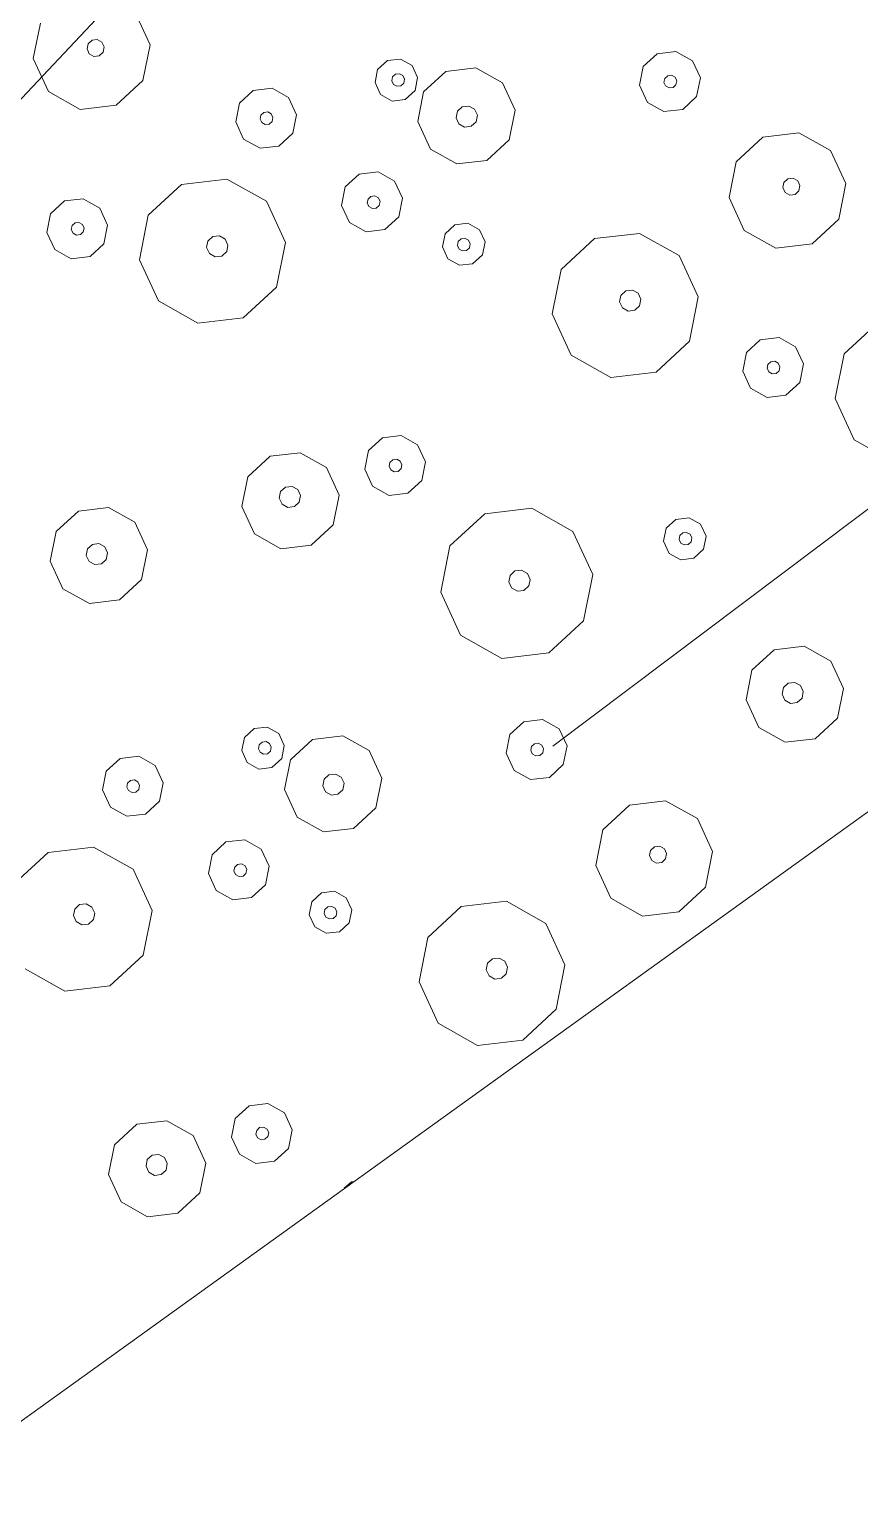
# Model space of a CAD drawing. Header units: metres. Extents: x -2858 to 512, y -1995 to 1252.
# Drawn here: x -466.253 to -464.083, y -192.772 to -188.964 of the extents above; entities that cross this region are included whole.
import ezdxf

# ---------------------------------------------------------------- set-up
doc = ezdxf.new("R2010")
doc.units = ezdxf.units.M
doc.layers.add('Calque commun', color=7, linetype='Continuous')
doc.layers.add('Calque7', color=7, linetype='Continuous')

# ---------------------------------------------------------------- blocks, each defined once
blk = doc.blocks.new('geometrebondepartleger')
at = {"layer": 'Calque7', "color": 1, "linetype": 'Continuous', "lineweight": 9}
blk.add_polyline3d([(141.2008, 124.9129, 79), (146.0805, 124.0046, 79), (151.5015, 122.9015, 79), (157.3363, 121.7891, 79), (165.9825, 119.9858, 79), (155.3815, 121.9588, 79), (170.0435, 119.0562, 79)], dxfattribs=at)
blk = doc.blocks.new('pattern')
at = {"layer": 'Calque commun', "color": 54, "linetype": 'Continuous', "lineweight": 9}
for p, q in [((99.739, 108.2272), (99.8207, 108.2755)), ((99.8207, 108.2755), (99.9152, 108.2665)), ((99.9152, 108.2665), (99.9864, 108.2036)), ((99.1934, 108.1976), (99.2615, 108.2378)), ((99.2615, 108.2378), (99.3402, 108.2303)), ((99.3402, 108.2303), (99.3995, 108.1779)), ((99.7012, 108.1401), (99.739, 108.2272)), ((99.1619, 108.125), (99.1934, 108.1976)), ((99.9864, 108.2036), (100.007, 108.111)), ((100.2165, 108.1373), (100.3187, 108.1976)), ((100.3187, 108.1976), (100.4369, 108.1863)), ((100.4369, 108.1863), (100.5258, 108.1078)), ((99.3995, 108.1779), (99.4167, 108.1007)), ((99.8175, 108.1287), (99.823, 108.1414)), ((99.823, 108.1414), (99.8349, 108.1485)), ((99.8349, 108.1485), (99.8487, 108.1472)), ((99.8487, 108.1472), (99.8591, 108.138)), ((99.1791, 108.0478), (99.1619, 108.125)), ((99.2623, 108.1092), (99.2692, 108.125)), ((99.2661, 108.0923), (99.2623, 108.1092)), ((99.2692, 108.125), (99.2841, 108.1338)), ((99.2841, 108.1338), (99.3013, 108.1322)), ((99.3013, 108.1322), (99.3143, 108.1207)), ((99.3181, 108.1038), (99.3112, 108.088)), ((99.3143, 108.1207), (99.3181, 108.1038)), ((99.7219, 108.0474), (99.7012, 108.1401)), ((99.8205, 108.1152), (99.8175, 108.1287)), ((99.8308, 108.1061), (99.8205, 108.1152)), ((99.8446, 108.1048), (99.8308, 108.1061)), ((99.8566, 108.1118), (99.8446, 108.1048)), ((99.8621, 108.1245), (99.8566, 108.1118)), ((99.8591, 108.138), (99.8621, 108.1245)), ((100.007, 108.111), (99.9693, 108.0239)), ((100.1693, 108.0284), (100.2165, 108.1373)), ((100.5258, 108.1078), (100.5516, 107.992)), ((101.0114, 108.1), (101.0067, 108.1042)), ((99.2791, 108.0808), (99.2661, 108.0923)), ((99.2963, 108.0792), (99.2791, 108.0808)), ((99.3112, 108.088), (99.2963, 108.0792)), ((99.4167, 108.1007), (99.3853, 108.0281)), ((101.0365, 108.0976), (101.0114, 108.1)), ((99.2384, 107.9954), (99.1791, 108.0478)), ((99.3853, 108.0281), (99.3172, 107.9879)), ((99.793, 107.9846), (99.7219, 108.0474)), ((100.1951, 107.9126), (100.1693, 108.0284)), ((100.3146, 108.0142), (100.3215, 108.0301)), ((100.3215, 108.0301), (100.3364, 108.0389)), ((100.3364, 108.0389), (100.3536, 108.0372)), ((100.3536, 108.0372), (100.3666, 108.0258)), ((99.3172, 107.9879), (99.2384, 107.9954)), ((99.9693, 108.0239), (99.8875, 107.9756)), ((100.3184, 107.9973), (100.3146, 108.0142)), ((100.3314, 107.9858), (100.3184, 107.9973)), ((100.3635, 107.993), (100.3486, 107.9842)), ((100.3704, 108.0089), (100.3635, 107.993)), ((100.3666, 108.0258), (100.3704, 108.0089)), ((100.5516, 107.992), (100.5044, 107.8831)), ((99.8875, 107.9756), (99.793, 107.9846)), ((100.3486, 107.9842), (100.3314, 107.9858)), ((100.2841, 107.834), (100.1951, 107.9126)), ((101.0134, 107.8944), (101.056, 107.9195)), ((101.056, 107.9195), (101.1052, 107.9148)), ((101.1052, 107.9148), (101.1423, 107.8821)), ((98.6642, 107.9006), (98.69, 107.7847)), ((100.5044, 107.8831), (100.4022, 107.8228)), ((100.9937, 107.849), (101.0134, 107.8944)), ((101.1423, 107.8821), (101.153, 107.8338)), ((101.0045, 107.8007), (100.9937, 107.849)), ((101.0559, 107.8439), (101.0601, 107.8534)), ((101.0582, 107.8337), (101.0559, 107.8439)), ((101.0601, 107.8534), (101.069, 107.8587)), ((101.069, 107.8587), (101.0793, 107.8577)), ((101.0793, 107.8577), (101.0871, 107.8508)), ((101.0894, 107.8407), (101.0853, 107.8312)), ((101.0871, 107.8508), (101.0894, 107.8407)), ((100.4022, 107.8228), (100.2841, 107.834)), ((101.0416, 107.768), (101.0045, 107.8007)), ((101.066, 107.8269), (101.0582, 107.8337)), ((101.0763, 107.8259), (101.066, 107.8269)), ((101.0853, 107.8312), (101.0763, 107.8259)), ((101.153, 107.8338), (101.1334, 107.7884)), ((101.2285, 107.784), (101.2966, 107.8242)), ((101.2966, 107.8242), (101.3753, 107.8167)), ((101.3753, 107.8167), (101.4346, 107.7643)), ((98.69, 107.7847), (98.6428, 107.6759)), ((99.7869, 107.7599), (99.8295, 107.785)), ((99.8295, 107.785), (99.8787, 107.7803)), ((99.8787, 107.7803), (99.9157, 107.7476)), ((101.0908, 107.7633), (101.0416, 107.768)), ((101.1334, 107.7884), (101.0908, 107.7633)), ((101.197, 107.7114), (101.2285, 107.784)), ((101.4346, 107.7643), (101.4518, 107.6871)), ((99.7672, 107.7145), (99.7869, 107.7599)), ((99.8335, 107.7189), (99.8425, 107.7242)), ((99.8425, 107.7242), (99.8528, 107.7232)), ((99.8528, 107.7232), (99.8606, 107.7164)), ((99.9157, 107.7476), (99.9265, 107.6994)), ((99.778, 107.6663), (99.7672, 107.7145)), ((99.8294, 107.7094), (99.8335, 107.7189)), ((99.8317, 107.6993), (99.8294, 107.7094)), ((99.8394, 107.6924), (99.8317, 107.6993)), ((99.8498, 107.6914), (99.8394, 107.6924)), ((99.8587, 107.6967), (99.8498, 107.6914)), ((99.8629, 107.7062), (99.8587, 107.6967)), ((99.8606, 107.7164), (99.8629, 107.7062)), ((99.9265, 107.6994), (99.9068, 107.654)), ((101.2142, 107.6342), (101.197, 107.7114)), ((101.29, 107.694), (101.2969, 107.7099)), ((101.2938, 107.6771), (101.29, 107.694)), ((101.2969, 107.7099), (101.3118, 107.7187)), ((101.3118, 107.7187), (101.329, 107.7171)), ((101.329, 107.7171), (101.342, 107.7056)), ((101.3457, 107.6887), (101.3389, 107.6729)), ((101.342, 107.7056), (101.3457, 107.6887)), ((101.4518, 107.6871), (101.4204, 107.6145)), ((98.6428, 107.6759), (98.5406, 107.6155)), ((99.1224, 107.6333), (99.1361, 107.6651)), ((99.1361, 107.6651), (99.1659, 107.6827)), ((99.1659, 107.6827), (99.2004, 107.6794)), ((99.2004, 107.6794), (99.2263, 107.6565)), ((99.2263, 107.6565), (99.2339, 107.6227)), ((99.815, 107.6336), (99.778, 107.6663)), ((99.9068, 107.654), (99.8643, 107.6289)), ((101.3067, 107.6657), (101.2938, 107.6771)), ((101.324, 107.6641), (101.3067, 107.6657)), ((101.3389, 107.6729), (101.324, 107.6641)), ((98.5406, 107.6155), (98.4225, 107.6268)), ((99.1299, 107.5995), (99.1224, 107.6333)), ((99.1601, 107.6305), (99.1643, 107.64)), ((99.1624, 107.6203), (99.1601, 107.6305)), ((99.1702, 107.6134), (99.1624, 107.6203)), ((99.1643, 107.64), (99.1732, 107.6453)), ((99.1805, 107.6125), (99.1702, 107.6134)), ((99.1732, 107.6453), (99.1836, 107.6443)), ((99.1895, 107.6177), (99.1805, 107.6125)), ((99.1836, 107.6443), (99.1913, 107.6374)), ((99.1936, 107.6273), (99.1895, 107.6177)), ((99.1913, 107.6374), (99.1936, 107.6273)), ((99.2339, 107.6227), (99.2201, 107.5909)), ((99.8643, 107.6289), (99.815, 107.6336)), ((100.4674, 107.5946), (100.4812, 107.6263)), ((100.4812, 107.6263), (100.511, 107.6439)), ((100.511, 107.6439), (100.5455, 107.6406)), ((100.5455, 107.6406), (100.5714, 107.6177)), ((100.5714, 107.6177), (100.5789, 107.584)), ((101.2735, 107.5818), (101.2142, 107.6342)), ((101.4204, 107.6145), (101.3522, 107.5743)), ((98.6308, 107.554), (98.6733, 107.5791)), ((98.6733, 107.5791), (98.7226, 107.5744)), ((98.7226, 107.5744), (98.7596, 107.5417)), ((99.1558, 107.5766), (99.1299, 107.5995)), ((99.1903, 107.5733), (99.1558, 107.5766)), ((99.2201, 107.5909), (99.1903, 107.5733)), ((99.4078, 107.5107), (99.5143, 107.5736)), ((99.5143, 107.5736), (99.6373, 107.5618)), ((100.475, 107.5608), (100.4674, 107.5946)), ((100.5069, 107.5918), (100.511, 107.6013)), ((100.5091, 107.5817), (100.5069, 107.5918)), ((100.5169, 107.5748), (100.5091, 107.5817)), ((100.511, 107.6013), (100.5199, 107.6066)), ((100.5273, 107.5738), (100.5169, 107.5748)), ((100.5199, 107.6066), (100.5303, 107.6056)), ((100.5362, 107.5791), (100.5273, 107.5738)), ((100.5303, 107.6056), (100.5381, 107.5988)), ((100.5403, 107.5886), (100.5362, 107.5791)), ((100.5381, 107.5988), (100.5403, 107.5886)), ((100.5789, 107.584), (100.5652, 107.5522)), ((101.3522, 107.5743), (101.2735, 107.5818)), ((98.6111, 107.5086), (98.6308, 107.554)), ((98.7596, 107.5417), (98.7704, 107.4935)), ((99.6373, 107.5618), (99.73, 107.48)), ((100.5009, 107.5379), (100.475, 107.5608)), ((100.5354, 107.5346), (100.5009, 107.5379)), ((100.5652, 107.5522), (100.5354, 107.5346)), ((98.6218, 107.4604), (98.6111, 107.5086)), ((98.6733, 107.5035), (98.6774, 107.513)), ((98.6755, 107.4934), (98.6733, 107.5035)), ((98.6774, 107.513), (98.6864, 107.5183)), ((98.6864, 107.5183), (98.6967, 107.5173)), ((98.6967, 107.5173), (98.7045, 107.5105)), ((98.7067, 107.5003), (98.7026, 107.4908)), ((98.7045, 107.5105), (98.7067, 107.5003)), ((98.7704, 107.4935), (98.7507, 107.4481)), ((99.3587, 107.3973), (99.4078, 107.5107)), ((100.1725, 107.4553), (100.2406, 107.4955)), ((100.2406, 107.4955), (100.3194, 107.488)), ((98.6589, 107.4277), (98.6218, 107.4604)), ((98.6833, 107.4865), (98.6755, 107.4934)), ((98.6937, 107.4855), (98.6833, 107.4865)), ((98.7026, 107.4908), (98.6937, 107.4855)), ((99.73, 107.48), (99.7569, 107.3594)), ((100.3194, 107.488), (100.3786, 107.4356)), ((98.7081, 107.423), (98.6589, 107.4277)), ((98.7507, 107.4481), (98.7081, 107.423)), ((100.141, 107.3827), (100.1725, 107.4553)), ((100.3786, 107.4356), (100.3959, 107.3584)), ((99.3856, 107.2767), (99.3587, 107.3973)), ((99.5199, 107.3816), (99.5268, 107.3975)), ((99.5237, 107.3647), (99.5199, 107.3816)), ((99.5268, 107.3975), (99.5417, 107.4062)), ((99.5417, 107.4062), (99.5589, 107.4046)), ((99.5589, 107.4046), (99.5719, 107.3932)), ((99.5719, 107.3932), (99.5756, 107.3763)), ((100.1582, 107.3055), (100.141, 107.3827)), ((100.2412, 107.375), (100.2481, 107.3909)), ((100.2481, 107.3909), (100.263, 107.3997)), ((100.263, 107.3997), (100.2803, 107.398)), ((100.2803, 107.398), (100.2932, 107.3866)), ((100.2932, 107.3866), (100.297, 107.3697)), ((100.5205, 107.3443), (100.5402, 107.3896)), ((100.5402, 107.3896), (100.5828, 107.4148)), ((100.5828, 107.4148), (100.632, 107.4101)), ((100.632, 107.4101), (100.6691, 107.3774)), ((98.2058, 107.322), (98.2876, 107.3703)), ((98.2876, 107.3703), (98.3821, 107.3613)), ((98.3821, 107.3613), (98.4532, 107.2984)), ((99.5366, 107.3532), (99.5237, 107.3647)), ((99.5538, 107.3516), (99.5366, 107.3532)), ((99.5687, 107.3604), (99.5538, 107.3516)), ((99.5756, 107.3763), (99.5687, 107.3604)), ((99.7569, 107.3594), (99.7077, 107.246)), ((100.245, 107.3581), (100.2412, 107.375)), ((100.258, 107.3467), (100.245, 107.3581)), ((100.2752, 107.345), (100.258, 107.3467)), ((100.2901, 107.3538), (100.2752, 107.345)), ((100.297, 107.3697), (100.2901, 107.3538)), ((100.3959, 107.3584), (100.3644, 107.2858)), ((100.5313, 107.296), (100.5205, 107.3443)), ((100.5814, 107.3421), (100.5856, 107.3516)), ((100.5837, 107.332), (100.5814, 107.3421)), ((100.5856, 107.3516), (100.5945, 107.3569)), ((100.5945, 107.3569), (100.6048, 107.3559)), ((100.6048, 107.3559), (100.6126, 107.349)), ((100.6126, 107.349), (100.6149, 107.3389)), ((100.6691, 107.3774), (100.6798, 107.3291)), ((98.1681, 107.2349), (98.2058, 107.322)), ((100.2175, 107.2531), (100.1582, 107.3055)), ((100.5915, 107.3251), (100.5837, 107.332)), ((100.6018, 107.3241), (100.5915, 107.3251)), ((100.6107, 107.3294), (100.6018, 107.3241)), ((100.6149, 107.3389), (100.6107, 107.3294)), ((100.6798, 107.3291), (100.6601, 107.2837)), ((98.4532, 107.2984), (98.4739, 107.2058)), ((98.6834, 107.2321), (98.7855, 107.2924)), ((98.7855, 107.2924), (98.9037, 107.2812)), ((98.9037, 107.2812), (98.9926, 107.2026)), ((99.4782, 107.1948), (99.3856, 107.2767)), ((100.3644, 107.2858), (100.2963, 107.2456)), ((100.5683, 107.2633), (100.5313, 107.296)), ((100.6601, 107.2837), (100.6176, 107.2586)), ((100.8306, 107.2389), (100.9328, 107.2992)), ((100.9328, 107.2992), (101.0509, 107.2879)), ((101.0509, 107.2879), (101.1398, 107.2094)), ((98.1887, 107.1423), (98.1681, 107.2349)), ((98.2843, 107.2235), (98.2898, 107.2362)), ((98.2898, 107.2362), (98.3017, 107.2433)), ((98.3017, 107.2433), (98.3155, 107.242)), ((98.3155, 107.242), (98.3259, 107.2328)), ((98.3259, 107.2328), (98.3289, 107.2193)), ((98.6362, 107.1232), (98.6834, 107.2321)), ((99.7077, 107.246), (99.6013, 107.1831)), ((100.2963, 107.2456), (100.2175, 107.2531)), ((100.6176, 107.2586), (100.5683, 107.2633)), ((100.7834, 107.13), (100.8306, 107.2389)), ((98.2873, 107.21), (98.2843, 107.2235)), ((98.2977, 107.2009), (98.2873, 107.21)), ((98.3115, 107.1996), (98.2977, 107.2009)), ((98.3234, 107.2066), (98.3115, 107.1996)), ((98.3289, 107.2193), (98.3234, 107.2066)), ((98.4739, 107.2058), (98.4361, 107.1187)), ((98.9926, 107.2026), (99.0184, 107.0868)), ((99.6013, 107.1831), (99.4782, 107.1948)), ((100.265, 107.1771), (100.2788, 107.2088)), ((100.2788, 107.2088), (100.3086, 107.2264)), ((100.3048, 107.1862), (100.3138, 107.1915)), ((100.3086, 107.2264), (100.3431, 107.2231)), ((100.3138, 107.1915), (100.3241, 107.1905)), ((100.3241, 107.1905), (100.3319, 107.1836)), ((100.3431, 107.2231), (100.369, 107.2002)), ((100.369, 107.2002), (100.3765, 107.1664)), ((101.1398, 107.2094), (101.1656, 107.0936)), ((100.2726, 107.1433), (100.265, 107.1771)), ((100.3007, 107.1767), (100.3048, 107.1862)), ((100.3029, 107.1665), (100.3007, 107.1767)), ((100.3107, 107.1597), (100.3029, 107.1665)), ((100.3211, 107.1587), (100.3107, 107.1597)), ((100.33, 107.164), (100.3211, 107.1587)), ((100.3341, 107.1735), (100.33, 107.164)), ((100.3319, 107.1836), (100.3341, 107.1735)), ((100.3765, 107.1664), (100.3628, 107.1347)), ((98.2599, 107.0794), (98.1887, 107.1423)), ((98.4361, 107.1187), (98.3544, 107.0704)), ((98.662, 107.0074), (98.6362, 107.1232)), ((98.7814, 107.109), (98.7883, 107.1249)), ((98.7883, 107.1249), (98.8032, 107.1337)), ((98.8032, 107.1337), (98.8205, 107.132)), ((98.8205, 107.132), (98.8334, 107.1206)), ((98.8334, 107.1206), (98.8372, 107.1037)), ((100.2985, 107.1204), (100.2726, 107.1433)), ((100.333, 107.1171), (100.2985, 107.1204)), ((100.3628, 107.1347), (100.333, 107.1171)), ((100.8092, 107.0142), (100.7834, 107.13)), ((100.9287, 107.1158), (100.9355, 107.1317)), ((100.9324, 107.0989), (100.9287, 107.1158)), ((100.9355, 107.1317), (100.9504, 107.1404)), ((100.9504, 107.1404), (100.9677, 107.1388)), ((100.9677, 107.1388), (100.9806, 107.1273)), ((100.9806, 107.1273), (100.9844, 107.1105)), ((98.3544, 107.0704), (98.2599, 107.0794)), ((98.7852, 107.0921), (98.7814, 107.109)), ((98.7982, 107.0807), (98.7852, 107.0921)), ((98.8154, 107.079), (98.7982, 107.0807)), ((98.8303, 107.0878), (98.8154, 107.079)), ((98.8372, 107.1037), (98.8303, 107.0878)), ((99.0184, 107.0868), (98.9712, 106.9779)), ((100.9454, 107.0874), (100.9324, 107.0989)), ((100.9626, 107.0858), (100.9454, 107.0874)), ((100.9775, 107.0946), (100.9626, 107.0858)), ((100.9844, 107.1105), (100.9775, 107.0946)), ((100.5425, 106.9924), (100.5621, 107.0378)), ((100.5621, 107.0378), (100.6047, 107.0629)), ((100.6047, 107.0629), (100.6539, 107.0583)), ((100.6539, 107.0583), (100.691, 107.0255)), ((98.7509, 106.9288), (98.662, 107.0074)), ((99.4802, 106.9892), (99.5228, 107.0143)), ((99.5228, 107.0143), (99.572, 107.0096)), ((99.572, 107.0096), (99.6091, 106.9769)), ((100.6088, 106.9968), (100.6177, 107.0021)), ((100.6177, 107.0021), (100.6281, 107.0011)), ((100.6281, 107.0011), (100.6358, 106.9943)), ((100.691, 107.0255), (100.7017, 106.9773)), ((100.8981, 106.9356), (100.8092, 107.0142)), ((98.9712, 106.9779), (98.869, 106.9176)), ((99.4606, 106.9438), (99.4802, 106.9892)), ((99.6091, 106.9769), (99.6199, 106.9286)), ((100.5532, 106.9442), (100.5425, 106.9924)), ((100.6046, 106.9873), (100.6088, 106.9968)), ((100.6069, 106.9772), (100.6046, 106.9873)), ((100.6147, 106.9703), (100.6069, 106.9772)), ((100.625, 106.9693), (100.6147, 106.9703)), ((100.634, 106.9746), (100.625, 106.9693)), ((100.6381, 106.9841), (100.634, 106.9746)), ((100.6358, 106.9943), (100.6381, 106.9841)), ((100.7017, 106.9773), (100.6821, 106.9319)), ((98.869, 106.9176), (98.7509, 106.9288)), ((99.4713, 106.8955), (99.4606, 106.9438)), ((99.5228, 106.9387), (99.5269, 106.9482)), ((99.525, 106.9285), (99.5228, 106.9387)), ((99.5328, 106.9217), (99.525, 106.9285)), ((99.5269, 106.9482), (99.5358, 106.9535)), ((99.5358, 106.9535), (99.5462, 106.9525)), ((99.5521, 106.926), (99.5431, 106.9207)), ((99.5462, 106.9525), (99.554, 106.9456)), ((99.5562, 106.9355), (99.5521, 106.926)), ((99.554, 106.9456), (99.5562, 106.9355)), ((99.6199, 106.9286), (99.6002, 106.8833)), ((100.5903, 106.9115), (100.5532, 106.9442)), ((100.6821, 106.9319), (100.6395, 106.9068)), ((101.0163, 106.9244), (100.8981, 106.9356)), ((99.5084, 106.8628), (99.4713, 106.8955)), ((99.5431, 106.9207), (99.5328, 106.9217)), ((99.6953, 106.8788), (99.7634, 106.919)), ((99.7634, 106.919), (99.8422, 106.9115)), ((99.8422, 106.9115), (99.9015, 106.8591)), ((100.6395, 106.9068), (100.5903, 106.9115)), ((98.234, 106.8093), (98.2537, 106.8547)), ((98.2537, 106.8547), (98.2963, 106.8798)), ((98.2963, 106.8798), (98.3455, 106.8752)), ((98.3455, 106.8752), (98.3826, 106.8424)), ((99.5576, 106.8581), (99.5084, 106.8628)), ((99.6002, 106.8833), (99.5576, 106.8581)), ((99.6638, 106.8062), (99.6953, 106.8788)), ((99.9015, 106.8591), (99.9187, 106.7819)), ((98.2448, 106.7611), (98.234, 106.8093)), ((98.2962, 106.8042), (98.3004, 106.8138)), ((98.3004, 106.8138), (98.3093, 106.819)), ((98.3093, 106.819), (98.3196, 106.818)), ((98.3196, 106.818), (98.3274, 106.8112)), ((98.3274, 106.8112), (98.3297, 106.801)), ((98.3826, 106.8424), (98.3933, 106.7942)), ((99.7637, 106.8047), (99.7786, 106.8135)), ((99.7786, 106.8135), (99.7958, 106.8119)), ((99.7958, 106.8119), (99.8088, 106.8004)), ((98.2985, 106.7941), (98.2962, 106.8042)), ((98.3063, 106.7872), (98.2985, 106.7941)), ((98.3166, 106.7862), (98.3063, 106.7872)), ((98.3256, 106.7915), (98.3166, 106.7862)), ((98.3297, 106.801), (98.3256, 106.7915)), ((98.3933, 106.7942), (98.3736, 106.7488)), ((99.681, 106.729), (99.6638, 106.8062)), ((99.7568, 106.7888), (99.7637, 106.8047)), ((99.7606, 106.772), (99.7568, 106.7888)), ((99.7736, 106.7605), (99.7606, 106.772)), ((99.8126, 106.7835), (99.8057, 106.7677)), ((99.8088, 106.8004), (99.8126, 106.7835)), ((99.9187, 106.7819), (99.8872, 106.7094)), ((98.2819, 106.7284), (98.2448, 106.7611)), ((98.3736, 106.7488), (98.3311, 106.7237)), ((98.948, 106.7211), (98.9778, 106.7387)), ((98.9778, 106.7387), (99.0123, 106.7354)), ((99.0123, 106.7354), (99.0382, 106.7125)), ((99.7908, 106.7589), (99.7736, 106.7605)), ((99.8057, 106.7677), (99.7908, 106.7589)), ((98.3311, 106.7237), (98.2819, 106.7284)), ((98.9343, 106.6894), (98.948, 106.7211)), ((98.9737, 106.6866), (98.9778, 106.6962)), ((98.9778, 106.6962), (98.9868, 106.7014)), ((98.9868, 106.7014), (98.9971, 106.7004)), ((98.9971, 106.7004), (99.0049, 106.6936)), ((99.0382, 106.7125), (99.0458, 106.6788)), ((99.7403, 106.6766), (99.681, 106.729)), ((99.8872, 106.7094), (99.8191, 106.6691)), ((98.9418, 106.6556), (98.9343, 106.6894)), ((98.976, 106.6765), (98.9737, 106.6866)), ((98.9837, 106.6696), (98.976, 106.6765)), ((98.9941, 106.6686), (98.9837, 106.6696)), ((99.003, 106.6739), (98.9941, 106.6686)), ((99.0071, 106.6834), (99.003, 106.6739)), ((99.0049, 106.6936), (99.0071, 106.6834)), ((99.0458, 106.6788), (99.032, 106.647)), ((99.8191, 106.6691), (99.7403, 106.6766)), ((98.9677, 106.6327), (98.9418, 106.6556)), ((99.0022, 106.6294), (98.9677, 106.6327)), ((99.032, 106.647), (99.0022, 106.6294)), ((100.1359, 106.6012), (100.204, 106.6414)), ((100.204, 106.6414), (100.2827, 106.6339)), ((100.2827, 106.6339), (100.342, 106.5816)), ((98.6393, 106.5501), (98.7074, 106.5903)), ((98.7074, 106.5903), (98.7862, 106.5828)), ((98.7862, 106.5828), (98.8455, 106.5304)), ((100.1044, 106.5286), (100.1359, 106.6012)), ((100.342, 106.5816), (100.3592, 106.5044)), ((98.6078, 106.4775), (98.6393, 106.5501)), ((98.8455, 106.5304), (98.8627, 106.4532)), ((99.007, 106.4845), (99.0496, 106.5096)), ((99.0496, 106.5096), (99.0988, 106.5049)), ((99.0988, 106.5049), (99.1359, 106.4722)), ((100.1216, 106.4514), (100.1044, 106.5286)), ((100.2048, 106.5128), (100.2117, 106.5287)), ((100.2086, 106.4959), (100.2048, 106.5128)), ((100.2117, 106.5287), (100.2266, 106.5375)), ((100.2266, 106.5375), (100.2438, 106.5358)), ((100.2438, 106.5358), (100.2568, 106.5244)), ((100.2606, 106.5075), (100.2537, 106.4916)), ((100.2568, 106.5244), (100.2606, 106.5075)), ((100.3592, 106.5044), (100.3278, 106.4318)), ((98.625, 106.4003), (98.6078, 106.4775)), ((98.7081, 106.4698), (98.7149, 106.4857)), ((98.7118, 106.4529), (98.7081, 106.4698)), ((98.7149, 106.4857), (98.7299, 106.4945)), ((98.7299, 106.4945), (98.7471, 106.4929)), ((98.7471, 106.4929), (98.76, 106.4814)), ((98.76, 106.4814), (98.7638, 106.4645)), ((98.9874, 106.4391), (99.007, 106.4845)), ((99.1359, 106.4722), (99.1466, 106.4239)), ((100.2216, 106.4845), (100.2086, 106.4959)), ((100.2388, 106.4828), (100.2216, 106.4845)), ((100.2537, 106.4916), (100.2388, 106.4828)), ((98.7248, 106.4415), (98.7118, 106.4529)), ((98.742, 106.4398), (98.7248, 106.4415)), ((98.7569, 106.4486), (98.742, 106.4398)), ((98.7638, 106.4645), (98.7569, 106.4486)), ((98.8627, 106.4532), (98.8312, 106.3807)), ((98.9981, 106.3908), (98.9874, 106.4391)), ((99.0483, 106.4369), (99.0524, 106.4464)), ((99.0505, 106.4268), (99.0483, 106.4369)), ((99.0524, 106.4464), (99.0613, 106.4517)), ((99.0613, 106.4517), (99.0717, 106.4507)), ((99.0717, 106.4507), (99.0794, 106.4438)), ((99.0817, 106.4337), (99.0776, 106.4242)), ((99.0794, 106.4438), (99.0817, 106.4337)), ((100.1809, 106.3991), (100.1216, 106.4514)), ((100.3278, 106.4318), (100.2597, 106.3916)), ((98.6843, 106.3479), (98.625, 106.4003)), ((99.0352, 106.3581), (98.9981, 106.3908)), ((99.0583, 106.4199), (99.0505, 106.4268)), ((99.0686, 106.4189), (99.0583, 106.4199)), ((99.0776, 106.4242), (99.0686, 106.4189)), ((99.1466, 106.4239), (99.127, 106.3785)), ((99.2974, 106.3337), (99.3996, 106.394)), ((99.3996, 106.394), (99.5177, 106.3827)), ((100.2597, 106.3916), (100.1809, 106.3991)), ((98.8312, 106.3807), (98.7631, 106.3404)), ((99.0844, 106.3534), (99.0352, 106.3581)), ((99.127, 106.3785), (99.0844, 106.3534)), ((99.5177, 106.3827), (99.6067, 106.3042)), ((98.7631, 106.3404), (98.6843, 106.3479)), ((98.7456, 106.3036), (98.7754, 106.3212)), ((98.7754, 106.3212), (98.8099, 106.3179)), ((98.8099, 106.3179), (98.8358, 106.295)), ((99.2502, 106.2248), (99.2974, 106.3337)), ((98.7319, 106.2719), (98.7456, 106.3036)), ((98.7675, 106.2715), (98.7716, 106.281)), ((98.7716, 106.281), (98.7806, 106.2863)), ((98.7806, 106.2863), (98.7909, 106.2853)), ((98.7909, 106.2853), (98.7987, 106.2784)), ((98.7987, 106.2784), (98.801, 106.2683)), ((98.8358, 106.295), (98.8434, 106.2612)), ((99.6067, 106.3042), (99.6325, 106.1884)), ((98.7394, 106.2381), (98.7319, 106.2719)), ((98.7653, 106.2152), (98.7394, 106.2381)), ((98.7698, 106.2614), (98.7675, 106.2715)), ((98.7775, 106.2545), (98.7698, 106.2614)), ((98.7879, 106.2535), (98.7775, 106.2545)), ((98.7968, 106.2588), (98.7879, 106.2535)), ((98.801, 106.2683), (98.7968, 106.2588)), ((98.8434, 106.2612), (98.8296, 106.2295)), ((98.7998, 106.2119), (98.7653, 106.2152)), ((98.8296, 106.2295), (98.7998, 106.2119)), ((99.276, 106.109), (99.2502, 106.2248)), ((99.3955, 106.2106), (99.4024, 106.2265)), ((99.3992, 106.1937), (99.3955, 106.2106)), ((99.4024, 106.2265), (99.4173, 106.2353)), ((99.4173, 106.2353), (99.4345, 106.2336)), ((99.4345, 106.2336), (99.4475, 106.2222)), ((99.4512, 106.2053), (99.4444, 106.1894)), ((99.4475, 106.2222), (99.4512, 106.2053)), ((99.4122, 106.1822), (99.3992, 106.1937)), ((99.4294, 106.1806), (99.4122, 106.1822)), ((99.4444, 106.1894), (99.4294, 106.1806)), ((99.6325, 106.1884), (99.5853, 106.0795)), ((99.0093, 106.0872), (99.0289, 106.1326)), ((99.0289, 106.1326), (99.0715, 106.1577)), ((99.0715, 106.1577), (99.1207, 106.1531)), ((99.1207, 106.1531), (99.1578, 106.1203)), ((99.02, 106.039), (99.0093, 106.0872)), ((99.0715, 106.0821), (99.0756, 106.0917)), ((99.0756, 106.0917), (99.0845, 106.0969)), ((99.0845, 106.0969), (99.0949, 106.0959)), ((99.0949, 106.0959), (99.1027, 106.0891)), ((99.1027, 106.0891), (99.1049, 106.0789)), ((99.1578, 106.1203), (99.1686, 106.0721)), ((99.365, 106.0304), (99.276, 106.109)), ((99.0737, 106.072), (99.0715, 106.0821)), ((99.0815, 106.0651), (99.0737, 106.072)), ((99.0919, 106.0641), (99.0815, 106.0651)), ((99.1008, 106.0694), (99.0919, 106.0641)), ((99.1049, 106.0789), (99.1008, 106.0694)), ((99.1686, 106.0721), (99.1489, 106.0267)), ((99.5853, 106.0795), (99.4831, 106.0192)), ((99.0571, 106.0063), (99.02, 106.039)), ((99.1489, 106.0267), (99.1063, 106.0016)), ((99.4831, 106.0192), (99.365, 106.0304)), ((99.1063, 106.0016), (99.0571, 106.0063)), ((99.5733, 105.9576), (99.6158, 105.9828)), ((99.6158, 105.9828), (99.6651, 105.9781)), ((99.6651, 105.9781), (99.7021, 105.9454)), ((99.5536, 105.9123), (99.5733, 105.9576)), ((99.7021, 105.9454), (99.7129, 105.8971)), ((99.5643, 105.864), (99.5536, 105.9123)), ((99.6158, 105.9072), (99.6199, 105.9167)), ((99.618, 105.897), (99.6158, 105.9072)), ((99.6258, 105.8901), (99.618, 105.897)), ((99.6199, 105.9167), (99.6289, 105.922)), ((99.6289, 105.922), (99.6392, 105.921)), ((99.6451, 105.8944), (99.6362, 105.8892)), ((99.6392, 105.921), (99.647, 105.9141)), ((99.6492, 105.904), (99.6451, 105.8944)), ((99.647, 105.9141), (99.6492, 105.904)), ((99.7129, 105.8971), (99.6932, 105.8517)), ((99.6014, 105.8313), (99.5643, 105.864)), ((99.6362, 105.8892), (99.6258, 105.8901)), ((99.6506, 105.8266), (99.6014, 105.8313)), ((99.6932, 105.8517), (99.6506, 105.8266)), ((99.1483, 105.7256), (99.2301, 105.7739)), ((99.2301, 105.7739), (99.3246, 105.7649)), ((99.3246, 105.7649), (99.3957, 105.7021)), ((99.1106, 105.6386), (99.1483, 105.7256)), ((99.3957, 105.7021), (99.4164, 105.6094)), ((99.2268, 105.6272), (99.2323, 105.6399)), ((99.2323, 105.6399), (99.2442, 105.6469)), ((99.2442, 105.6469), (99.258, 105.6456)), ((99.258, 105.6456), (99.2684, 105.6365)), ((99.2684, 105.6365), (99.2714, 105.6229)), ((99.2298, 105.6137), (99.2268, 105.6272)), ((99.2402, 105.6045), (99.2298, 105.6137)), ((99.254, 105.6032), (99.2402, 105.6045)), ((99.2659, 105.6102), (99.254, 105.6032)), ((99.2714, 105.6229), (99.2659, 105.6102)), ((99.4164, 105.6094), (99.3786, 105.5223)), ((99.3786, 105.5223), (99.2969, 105.4741))]:
    blk.add_line(p, q, dxfattribs=at)
at = {"layer": 'Calque commun', "color": 7, "linetype": 'Continuous', "lineweight": 9}
mesh = blk.add_polyface(dxfattribs=at)
corners = [(70.8497, 113.5412), (53.8349, 19.1692), (74.7282, 106.3237), (76.0435, 113.5984), (74.769, 106.1763), (58.8077, 18.2701), (114.1703, 105.207), (114.1703, 98.5387)]
mesh.append_faces([[corners[k] for k in face] for face in [(3, 4, 6)]], dxfattribs={"vtx0": -1, "vtx1": -1, "color": 7})
mesh.append_faces([[corners[k] for k in face] for face in [(3, 2, 4)]], dxfattribs={"vtx0": -1, "vtx2": -1, "color": 7})
mesh.append_faces([[corners[k] for k in face] for face in [(5, 2, 1)]], dxfattribs={"vtx1": -1, "color": 7})
mesh.append_faces([[corners[k] for k in face] for face in [(0, 1, 2), (3, 0, 2)]], dxfattribs={"vtx1": -1, "vtx2": -1, "color": 7})
mesh.append_faces([[corners[k] for k in face] for face in [(4, 7, 6)]], dxfattribs={"vtx2": -1, "color": 7})

msp = doc.modelspace()

# ---------------------------------------------------------------- block references
at = {"layer": 'Calque commun', "color": 0, "linetype": 'ByBlock', "lineweight": -2, "rotation": 228.1617603435354}
for name, p in [('geometrebondepartleger', (-440.1616, 15.2632)), ('pattern', (-478.5712, -44.6144))]:
    msp.add_blockref(name, p, dxfattribs=at)

doc.saveas('drawing.dxf')
